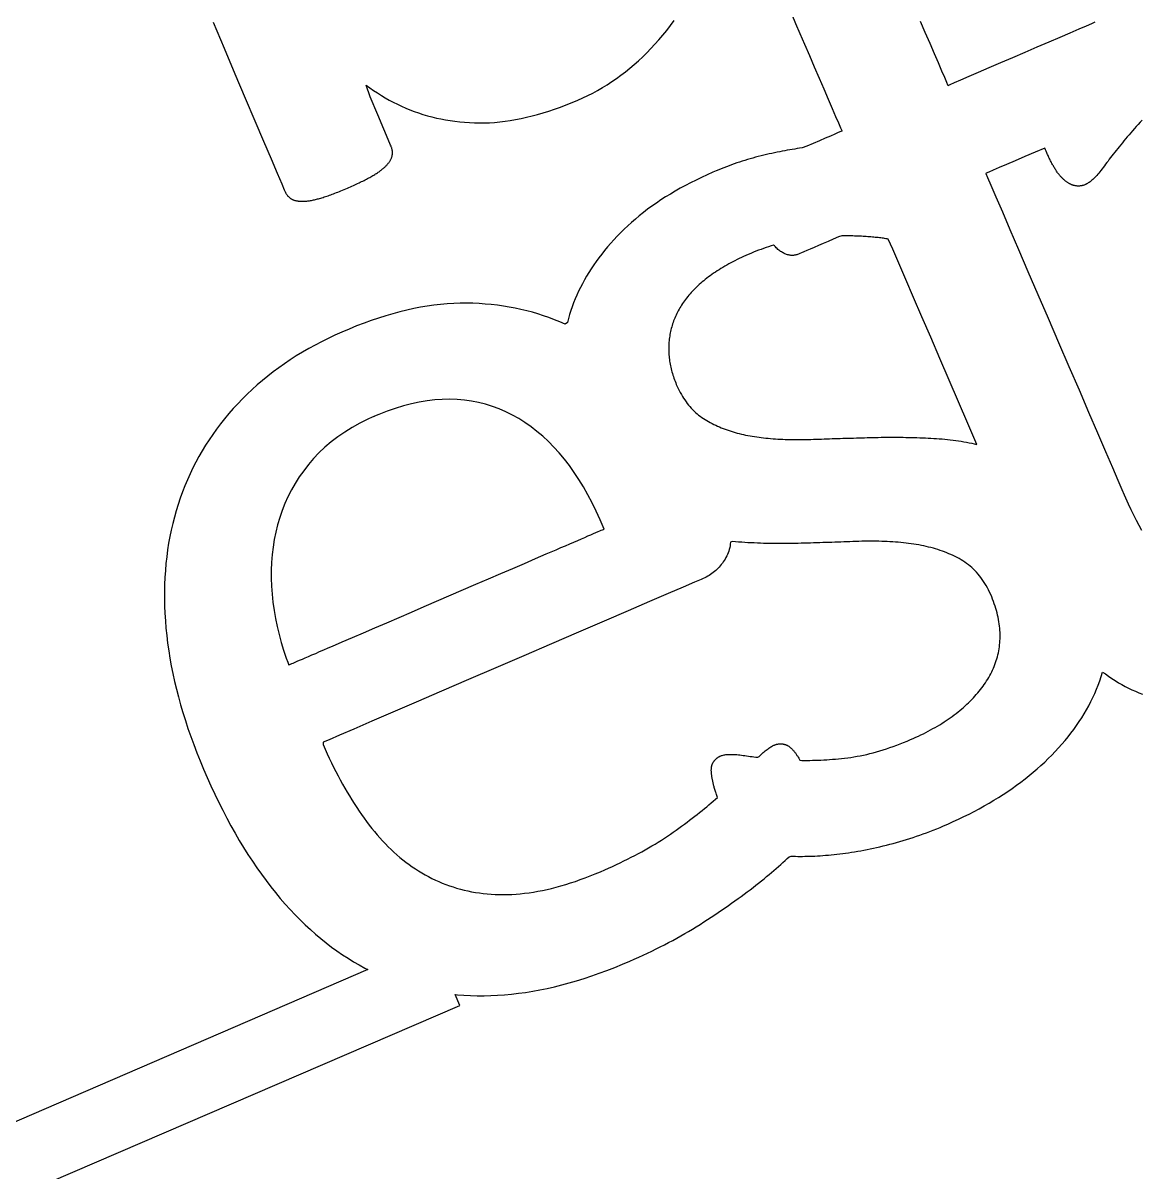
# Model space of a CAD drawing. Header units: millimetres. Extents: x 47 to 159, y 49 to 299.
# Drawn here: x 94.85 to 103.89, y 266.25 to 275.55 of the extents above; entities that cross this region are included whole.
import ezdxf

# ---------------------------------------------------------------- set-up
doc = ezdxf.new("R2010")
doc.units = ezdxf.units.MM

# ---------------------------------------------------------------- blocks, each defined once
blk = doc.blocks.new('angel 01')
blk.add_lwpolyline([(13.7473, 149.005, 0.318461), (7.1025, 157.6321, 0.033088), (4.7315, 158.0183, 0.059314), (5.669, 159.4488, 0.04376), (12.0885, 158.3954, 0.210922), (15.9501, 160.4026, 0.079784), (19.0481, 165.6029, 0.246642), (21.1813, 166.1835, 0.361521), (21.1527, 168.841, -0.135806), (23.249, 169.1582, 0.212319), (23.9904, 172.5506, 0.022534), (23.5462, 175.1802, -0.131755), (26.0246, 176.6459, 0.436709), (25.2835, 179.2048, -0.191149), (22.6575, 181.7064, -0.217566), (25.5174, 186.2385, 0.179965), (28.9277, 194.9702, -0.179604), (31.8789, 196.3348, 0.256284), (32.592, 213.1171, 0.279776), (-3.7924, 236.1417, 0.107865), (-0.2545, 243.2221, 0.285509), (-1.6205, 248.699, 0.169583), (-10.7908, 249.6092, 0.135734), (-52.0145, 225.2067, 0.13103)], format="xyb")
for points in [[(-26.276, 226.7546), (-26.1867, 226.5441), (-26.0993, 226.3382), (-26.0157, 226.1413), (-25.9379, 225.9579), (-25.8676, 225.7925), (-25.8069, 225.6495), (-25.7576, 225.5333), (-25.7216, 225.4485), (-25.7008, 225.3995), (-25.6958, 225.3876), (-25.6939, 225.3834), (-25.6919, 225.3793), (-25.6899, 225.3754), (-25.6877, 225.3715), (-25.6855, 225.3678), (-25.6833, 225.3642), (-25.6809, 225.3607), (-25.6784, 225.3573), (-25.6759, 225.354), (-25.6733, 225.3509), (-25.6706, 225.3478), (-25.6678, 225.3449), (-25.665, 225.3421), (-25.6621, 225.3394), (-25.659, 225.3368), (-25.656, 225.3343), (-25.6528, 225.332), (-25.6495, 225.3298), (-25.6462, 225.3277), (-25.6428, 225.3257), (-25.6392, 225.3238), (-25.6356, 225.322), (-25.6318, 225.3203), (-25.6279, 225.3187), (-25.6239, 225.3172), (-25.6197, 225.3158), (-25.6155, 225.3145), (-25.6111, 225.3133), (-25.6066, 225.3122), (-25.602, 225.3112), (-25.5972, 225.3103), (-25.5924, 225.3095), (-25.5874, 225.3088), (-25.5823, 225.3082), (-25.5771, 225.3077), (-25.5717, 225.3073), (-25.5663, 225.307), (-25.5607, 225.3068), (-25.555, 225.3067), (-25.5491, 225.3067), (-25.5431, 225.3069), (-25.5369, 225.3072), (-25.5305, 225.3076), (-25.524, 225.3082), (-25.5173, 225.3089), (-25.5104, 225.3097), (-25.5033, 225.3107), (-25.4961, 225.3118), (-25.4887, 225.313), (-25.4812, 225.3144), (-25.4735, 225.316), (-25.4656, 225.3176), (-25.4575, 225.3194), (-25.4493, 225.3213), (-25.4409, 225.3234), (-25.4323, 225.3256), (-25.4236, 225.328), (-25.4147, 225.3304), (-25.4056, 225.3331), (-25.3963, 225.3358), (-25.3867, 225.3388), (-25.377, 225.3419), (-25.367, 225.3452), (-25.3568, 225.3486), (-25.3463, 225.3522), (-25.3357, 225.3559), (-25.3248, 225.3598), (-25.3137, 225.3639), (-25.3023, 225.3681), (-25.2908, 225.3725), (-25.279, 225.377), (-25.267, 225.3817), (-25.2548, 225.3866), (-25.2423, 225.3916), (-25.2296, 225.3968), (-25.2167, 225.4021), (-25.2036, 225.4076), (-25.1905, 225.4132), (-25.1779, 225.4186), (-25.1656, 225.4239), (-25.1535, 225.4293), (-25.1416, 225.4346), (-25.1299, 225.4398), (-25.1186, 225.4451), (-25.1074, 225.4502), (-25.0965, 225.4554), (-25.0859, 225.4605), (-25.0754, 225.4655), (-25.0653, 225.4706), (-25.0553, 225.4756), (-25.0456, 225.4805), (-25.0362, 225.4854), (-25.027, 225.4903), (-25.018, 225.4951), (-25.0093, 225.4999), (-25.0008, 225.5047), (-24.9926, 225.5094), (-24.9846, 225.5141), (-24.9768, 225.5188), (-24.9693, 225.5234), (-24.9619, 225.528), (-24.9548, 225.5326), (-24.9478, 225.5371), (-24.9411, 225.5417), (-24.9347, 225.5462), (-24.9284, 225.5506), (-24.9223, 225.5551), (-24.9165, 225.5595), (-24.9108, 225.5639), (-24.9054, 225.5683), (-24.9002, 225.5726), (-24.8952, 225.5769), (-24.8905, 225.5812), (-24.8859, 225.5855), (-24.8816, 225.5897), (-24.8775, 225.5939), (-24.8736, 225.5981), (-24.8698, 225.6022), (-24.8662, 225.6064), (-24.8628, 225.6105), (-24.8595, 225.6146), (-24.8564, 225.6187), (-24.8534, 225.6228), (-24.8506, 225.6268), (-24.8479, 225.6309), (-24.8454, 225.6349), (-24.843, 225.6389), (-24.8408, 225.6429), (-24.8387, 225.6468), (-24.8369, 225.6508), (-24.8351, 225.6547), (-24.8335, 225.6586), (-24.8321, 225.6625), (-24.8308, 225.6664), (-24.8297, 225.6703), (-24.8287, 225.6741), (-24.8279, 225.678), (-24.8272, 225.6819), (-24.8267, 225.6858), (-24.8263, 225.6897), (-24.8261, 225.6937), (-24.8259, 225.6977), (-24.826, 225.7017), (-24.8261, 225.7057), (-24.8264, 225.7097), (-24.8269, 225.7138), (-24.8274, 225.7179), (-24.8281, 225.722), (-24.829, 225.7261), (-24.83, 225.7303), (-24.8311, 225.7344), (-24.8324, 225.7386), (-24.8338, 225.7429), (-24.8354, 225.7471), (-24.837, 225.7514), (-24.8408, 225.7602), (-24.86, 225.8054), (-24.8953, 225.8886), (-24.9447, 226.0051), (-25.0064, 226.1503), (-25.0394, 226.2459), (-25.0091, 226.2239), (-24.9784, 226.2026), (-24.9474, 226.1821), (-24.9159, 226.1622), (-24.8841, 226.1431), (-24.8518, 226.1247), (-24.8191, 226.1072), (-24.786, 226.0906), (-24.7526, 226.0748), (-24.7187, 226.06), (-24.6845, 226.0459), (-24.6499, 226.0328), (-24.6148, 226.0205), (-24.5794, 226.009), (-24.5436, 225.9985), (-24.5074, 225.9888), (-24.4708, 225.98), (-24.4338, 225.972), (-24.3965, 225.9649), (-24.3587, 225.9587), (-24.3205, 225.9533), (-24.282, 225.9488), (-24.2431, 225.9451), (-24.2037, 225.9423), (-24.1639, 225.9405), (-24.1237, 225.9398), (-24.0831, 225.9402), (-24.042, 225.9419), (-24.0005, 225.9446), (-23.9585, 225.9485), (-23.9161, 225.9536), (-23.8733, 225.9599), (-23.8301, 225.9672), (-23.7865, 225.9758), (-23.7424, 225.9855), (-23.6978, 225.9963), (-23.6529, 226.0084), (-23.6075, 226.0215), (-23.5617, 226.0358), (-23.5154, 226.0513), (-23.4687, 226.0679), (-23.4216, 226.0857), (-23.3741, 226.1047), (-23.3277, 226.1241), (-23.2869, 226.1423), (-23.2466, 226.1616), (-23.2068, 226.182), (-23.1675, 226.2033), (-23.1288, 226.2257), (-23.0905, 226.2492), (-23.0528, 226.2737), (-23.0156, 226.2993), (-22.9789, 226.3259), (-22.9427, 226.3536), (-22.907, 226.3823), (-22.8718, 226.412), (-22.8371, 226.4428), (-22.8029, 226.4747), (-22.7693, 226.5076), (-22.7361, 226.5415), (-22.7035, 226.5765), (-22.6714, 226.6126), (-22.6398, 226.6496), (-22.6086, 226.6879), (-22.578, 226.7273), (-22.5478, 226.7681)], [(-21.5982, 226.8166), (-21.5668, 226.7437), (-21.5319, 226.6628), (-21.4945, 226.576), (-21.4555, 226.4856), (-21.416, 226.3938), (-21.3768, 226.3029), (-21.339, 226.2151), (-21.3035, 226.1327), (-21.2712, 226.0578), (-21.2432, 225.9927), (-21.2204, 225.9397), (-21.2037, 225.9009), (-21.1941, 225.8787), (-21.1927, 225.8739), (-21.202, 225.8699), (-21.2213, 225.8616), (-21.2494, 225.8494), (-21.2851, 225.8341), (-21.3269, 225.8161), (-21.3736, 225.7959), (-21.424, 225.7742), (-21.4766, 225.7516), (-21.5148, 225.7377), (-21.5342, 225.7351), (-21.5537, 225.7324), (-21.5734, 225.7294), (-21.5933, 225.7263), (-21.6134, 225.723), (-21.6337, 225.7194), (-21.6541, 225.7157), (-21.6747, 225.7118), (-21.6955, 225.7078), (-21.7165, 225.7035), (-21.7377, 225.699), (-21.759, 225.6943), (-21.7805, 225.6895), (-21.8022, 225.6845), (-21.8241, 225.6792), (-21.8462, 225.6738), (-21.8682, 225.6682), (-21.8901, 225.6624), (-21.912, 225.6564), (-21.9337, 225.6503), (-21.9554, 225.6439), (-21.977, 225.6373), (-21.9986, 225.6306), (-22.02, 225.6237), (-22.0414, 225.6165), (-22.0627, 225.6092), (-22.0839, 225.6017), (-22.105, 225.594), (-22.126, 225.5862), (-22.147, 225.5781), (-22.1678, 225.5698), (-22.1886, 225.5614), (-22.2093, 225.5527), (-22.2359, 225.5414), (-22.2822, 225.5208), (-22.3275, 225.4999), (-22.3718, 225.4785), (-22.4152, 225.4568), (-22.4577, 225.4346), (-22.4992, 225.412), (-22.5398, 225.3889), (-22.5795, 225.3655), (-22.6181, 225.3417), (-22.6559, 225.3174), (-22.6927, 225.2927), (-22.7285, 225.2676), (-22.7634, 225.2421), (-22.7973, 225.2162), (-22.8303, 225.1899), (-22.8623, 225.1631), (-22.8934, 225.136), (-22.9236, 225.1084), (-22.9529, 225.0805), (-22.9813, 225.0524), (-23.009, 225.0242), (-23.0357, 224.9958), (-23.0616, 224.9672), (-23.0867, 224.9384), (-23.1109, 224.9095), (-23.1343, 224.8803), (-23.1568, 224.851), (-23.1785, 224.8215), (-23.1993, 224.7919), (-23.2193, 224.762), (-23.2385, 224.732), (-23.2568, 224.7018), (-23.2742, 224.6715), (-23.2908, 224.6409), (-23.3066, 224.6102), (-23.3215, 224.5793), (-23.3356, 224.5482), (-23.3489, 224.5171), (-23.3614, 224.4858), (-23.3731, 224.4545), (-23.3839, 224.423), (-23.394, 224.3915), (-23.4032, 224.3598), (-23.4117, 224.3281), (-23.4311, 224.3135), (-23.4738, 224.3323), (-23.517, 224.35), (-23.5607, 224.3666), (-23.605, 224.3821), (-23.6498, 224.3965), (-23.6951, 224.4098), (-23.7409, 224.422), (-23.7873, 224.4331), (-23.8341, 224.4431), (-23.8815, 224.452), (-23.9294, 224.4598), (-23.9778, 224.4665), (-24.0267, 224.4721), (-24.0762, 224.4766), (-24.1261, 224.48), (-24.1766, 224.4823), (-24.2276, 224.4834), (-24.2791, 224.4831), (-24.3311, 224.4814), (-24.3837, 224.4781), (-24.4368, 224.4733), (-24.4904, 224.467), (-24.5446, 224.4593), (-24.5993, 224.45), (-24.6545, 224.4392), (-24.7103, 224.4269), (-24.7666, 224.4131), (-24.8234, 224.3978), (-24.8808, 224.381), (-24.9387, 224.3628), (-24.9971, 224.343), (-25.056, 224.3217), (-25.1155, 224.2989), (-25.1755, 224.2746), (-25.2349, 224.2493), (-25.2908, 224.2242), (-25.3456, 224.1983), (-25.3993, 224.1716), (-25.4519, 224.1441), (-25.5035, 224.1157), (-25.554, 224.0865), (-25.6034, 224.0565), (-25.6518, 224.0256), (-25.6991, 223.9939), (-25.7453, 223.9613), (-25.7904, 223.928), (-25.8345, 223.8938), (-25.8775, 223.8587), (-25.9195, 223.8229), (-25.9603, 223.7862), (-26.0001, 223.7486), (-26.0389, 223.7102), (-26.0765, 223.671), (-26.1131, 223.6312), (-26.1485, 223.5907), (-26.1828, 223.5496), (-26.2159, 223.5079), (-26.2479, 223.4655), (-26.2787, 223.4225), (-26.3084, 223.3788), (-26.3369, 223.3346), (-26.3642, 223.2897), (-26.3905, 223.2441), (-26.4155, 223.198), (-26.4394, 223.1512), (-26.4622, 223.1038), (-26.4838, 223.0558), (-26.5043, 223.0071), (-26.5236, 222.9579), (-26.5418, 222.908), (-26.5588, 222.8575), (-26.5746, 222.8063), (-26.5892, 222.7546), (-26.6026, 222.7024), (-26.6147, 222.6497), (-26.6257, 222.5965), (-26.6354, 222.5428), (-26.6439, 222.4885), (-26.6512, 222.4337), (-26.6573, 222.3784), (-26.6621, 222.3226), (-26.6658, 222.2662), (-26.6682, 222.2093), (-26.6694, 222.1519), (-26.6694, 222.094), (-26.6682, 222.0356), (-26.6658, 221.9766), (-26.6621, 221.9171), (-26.6572, 221.8571), (-26.6511, 221.7966), (-26.6438, 221.7358), (-26.6351, 221.6747), (-26.6252, 221.6132), (-26.6141, 221.5514), (-26.6017, 221.4893), (-26.588, 221.4268), (-26.573, 221.364), (-26.5568, 221.3009), (-26.5393, 221.2375), (-26.5205, 221.1737), (-26.5005, 221.1095), (-26.4792, 221.0451), (-26.4566, 220.9803), (-26.4328, 220.9151), (-26.4077, 220.8497), (-26.3814, 220.7839), (-26.3537, 220.7177), (-26.324, 220.6492), (-26.2932, 220.581), (-26.262, 220.5141), (-26.2303, 220.4486), (-26.1981, 220.3845), (-26.1653, 220.3216), (-26.1321, 220.2602), (-26.0983, 220.2), (-26.0641, 220.1412), (-26.0293, 220.0838), (-25.994, 220.0276), (-25.9582, 219.9729), (-25.922, 219.9194), (-25.8852, 219.8673), (-25.8479, 219.8166), (-25.81, 219.7672), (-25.7717, 219.7191), (-25.7329, 219.6724), (-25.6936, 219.627), (-25.6538, 219.583), (-25.6135, 219.5403), (-25.5728, 219.499), (-25.5316, 219.459), (-25.49, 219.4204), (-25.4479, 219.3832), (-25.4053, 219.3473), (-25.3623, 219.3128), (-25.3188, 219.2797), (-25.2748, 219.2479), (-25.2304, 219.2174), (-25.1855, 219.1883), (-25.1402, 219.1606), (-25.0944, 219.1343), (-25.0481, 219.1093), (-25.0243, 219.0972), (-28.5028, 217.5985)], [(-28.5193, 216.9817), (-24.2807, 218.8078), (-24.3182, 218.895), (-24.3013, 218.8933), (-24.2481, 218.8894), (-24.1944, 218.8868), (-24.1403, 218.8855), (-24.0858, 218.8855), (-24.0308, 218.8868), (-23.9755, 218.8894), (-23.9197, 218.8934), (-23.8635, 218.8987), (-23.8068, 218.9053), (-23.7497, 218.9133), (-23.6921, 218.9227), (-23.6341, 218.9334), (-23.5756, 218.9454), (-23.5166, 218.9589), (-23.4573, 218.9736), (-23.3974, 218.9898), (-23.3372, 219.0072), (-23.2764, 219.0261), (-23.2153, 219.0463), (-23.1537, 219.0678), (-23.0916, 219.0907), (-23.0291, 219.1149), (-22.9661, 219.1405), (-22.9076, 219.1653), (-22.8713, 219.1813), (-22.8352, 219.1974), (-22.7996, 219.2137), (-22.7643, 219.2302), (-22.7294, 219.2469), (-22.6949, 219.2638), (-22.6607, 219.2809), (-22.6269, 219.2982), (-22.5934, 219.3158), (-22.5603, 219.3335), (-22.5276, 219.3514), (-22.4953, 219.3695), (-22.4633, 219.3878), (-22.4317, 219.4063), (-22.4004, 219.4249), (-22.3695, 219.4438), (-22.339, 219.4629), (-22.3089, 219.4822), (-22.2791, 219.5015), (-22.2498, 219.5207), (-22.221, 219.5398), (-22.1926, 219.5588), (-22.1647, 219.5777), (-22.1372, 219.5965), (-22.1102, 219.6152), (-22.0837, 219.6338), (-22.0576, 219.6522), (-22.032, 219.6706), (-22.0068, 219.6889), (-21.9821, 219.707), (-21.9579, 219.7251), (-21.9341, 219.743), (-21.9108, 219.7609), (-21.8879, 219.7786), (-21.8655, 219.7962), (-21.8436, 219.8138), (-21.8222, 219.8312), (-21.8012, 219.8484), (-21.7808, 219.8653), (-21.7609, 219.8821), (-21.7415, 219.8987), (-21.7226, 219.9151), (-21.7042, 219.9313), (-21.6863, 219.9472), (-21.669, 219.963), (-21.6522, 219.9786), (-21.6358, 219.994), (-21.62, 220.0091), (-21.6031, 220.0139), (-21.5853, 220.0132), (-21.5671, 220.0127), (-21.5485, 220.0124), (-21.5297, 220.0123), (-21.5105, 220.0123), (-21.4911, 220.0126), (-21.4713, 220.013), (-21.4512, 220.0135), (-21.4307, 220.0143), (-21.41, 220.0152), (-21.3889, 220.0163), (-21.3675, 220.0176), (-21.3457, 220.019), (-21.3237, 220.0207), (-21.3013, 220.0225), (-21.2787, 220.0245), (-21.2559, 220.0267), (-21.2328, 220.0292), (-21.2096, 220.0319), (-21.186, 220.0349), (-21.1623, 220.0381), (-21.1383, 220.0416), (-21.114, 220.0453), (-21.0896, 220.0493), (-21.0649, 220.0535), (-21.0399, 220.058), (-21.0147, 220.0627), (-20.9893, 220.0677), (-20.9637, 220.0729), (-20.9378, 220.0784), (-20.9117, 220.0841), (-20.8854, 220.0901), (-20.8588, 220.0964), (-20.8321, 220.1028), (-20.8053, 220.1096), (-20.7785, 220.1166), (-20.7517, 220.1239), (-20.7248, 220.1315), (-20.6978, 220.1395), (-20.6708, 220.1477), (-20.6438, 220.1562), (-20.6167, 220.1651), (-20.5896, 220.1742), (-20.5624, 220.1837), (-20.5353, 220.1934), (-20.508, 220.2034), (-20.4807, 220.2138), (-20.4534, 220.2244), (-20.4261, 220.2354), (-20.3987, 220.2466), (-20.3712, 220.2581), (-20.3361, 220.2733), (-20.2921, 220.2929), (-20.2487, 220.313), (-20.206, 220.3335), (-20.164, 220.3544), (-20.1227, 220.3757), (-20.082, 220.3975), (-20.042, 220.4196), (-20.0027, 220.4422), (-19.964, 220.4653), (-19.926, 220.4887), (-19.8887, 220.5126), (-19.8521, 220.5369), (-19.8161, 220.5616), (-19.7807, 220.5867), (-19.7461, 220.6123), (-19.7121, 220.6383), (-19.6788, 220.6647), (-19.6462, 220.6915), (-19.6143, 220.7186), (-19.5833, 220.7461), (-19.553, 220.774), (-19.5236, 220.8021), (-19.495, 220.8306), (-19.4672, 220.8593), (-19.4402, 220.8885), (-19.414, 220.9179), (-19.3887, 220.9476), (-19.3641, 220.9777), (-19.3404, 221.0081), (-19.3175, 221.0389), (-19.2954, 221.0699), (-19.2741, 221.1013), (-19.2536, 221.133), (-19.234, 221.165), (-19.2151, 221.1973), (-19.1971, 221.23), (-19.1799, 221.2629), (-19.1636, 221.2961), (-19.1483, 221.3295), (-19.1339, 221.3632), (-19.1203, 221.3971), (-19.1077, 221.4313), (-19.096, 221.4657), (-19.0852, 221.5003), (-19.0617, 221.4875), (-19.0359, 221.4683), (-19.0099, 221.45), (-18.9835, 221.4326), (-18.9569, 221.416), (-18.93, 221.4003), (-18.9029, 221.3855), (-18.8754, 221.3715), (-18.8477, 221.3584), (-18.8196, 221.3462), (-18.7913, 221.3348), (-18.7626, 221.3243)], [(-20.5598, 226.7635), (-20.5207, 226.6726), (-20.4828, 226.5848), (-20.4473, 226.5023), (-20.415, 226.4273), (-20.3869, 226.3622), (-20.364, 226.309), (-20.3473, 226.2702), (-20.3376, 226.2478), (-20.3346, 226.2436), (-20.3177, 226.2509), (-20.2821, 226.2662), (-20.2302, 226.2886), (-20.1644, 226.3169), (-20.0872, 226.3502), (-20.0009, 226.3873), (-19.9079, 226.4274), (-19.8108, 226.4693), (-19.7118, 226.5119), (-19.6134, 226.5543), (-19.518, 226.5954), (-19.428, 226.6342), (-19.3458, 226.6696), (-19.2739, 226.7005), (-19.2147, 226.7261), (-19.1705, 226.7451), (-19.1437, 226.7566)], [(-18.765, 225.9634), (-18.7811, 225.9459), (-18.7969, 225.9285), (-18.8123, 225.9112), (-18.8274, 225.8939), (-18.8422, 225.8768), (-18.8568, 225.8599), (-18.871, 225.8433), (-18.885, 225.8268), (-18.8987, 225.8106), (-18.9121, 225.7946), (-18.9252, 225.7787), (-18.938, 225.7631), (-18.9506, 225.7478), (-18.9629, 225.7326), (-18.9749, 225.7176), (-18.9866, 225.7029), (-18.998, 225.6884), (-19.0092, 225.6741), (-19.0201, 225.66), (-19.0307, 225.6461), (-19.041, 225.6324), (-19.051, 225.619), (-19.0607, 225.6057), (-19.0702, 225.5927), (-19.0796, 225.5802), (-19.0888, 225.5682), (-19.0978, 225.5567), (-19.1067, 225.5458), (-19.1154, 225.5353), (-19.1239, 225.5254), (-19.1323, 225.516), (-19.1405, 225.5071), (-19.1486, 225.4988), (-19.1564, 225.491), (-19.1641, 225.4836), (-19.1717, 225.4768), (-19.179, 225.4706), (-19.1863, 225.4648), (-19.1933, 225.4596), (-19.2002, 225.4548), (-19.2069, 225.4506), (-19.2135, 225.4469), (-19.2199, 225.4438), (-19.225, 225.4416), (-19.2291, 225.4399), (-19.2333, 225.4384), (-19.2374, 225.437), (-19.2415, 225.4357), (-19.2457, 225.4345), (-19.2498, 225.4335), (-19.2539, 225.4326), (-19.258, 225.4318), (-19.2621, 225.4312), (-19.2662, 225.4307), (-19.2703, 225.4303), (-19.2744, 225.43), (-19.2784, 225.4299), (-19.2825, 225.4299), (-19.2865, 225.43), (-19.2906, 225.4302), (-19.2946, 225.4306), (-19.2987, 225.4311), (-19.3027, 225.4317), (-19.3067, 225.4325), (-19.3107, 225.4334), (-19.3148, 225.4344), (-19.3188, 225.4355), (-19.3228, 225.4367), (-19.3269, 225.4381), (-19.3309, 225.4395), (-19.335, 225.4411), (-19.3391, 225.4429), (-19.3431, 225.4447), (-19.3472, 225.4467), (-19.3513, 225.4488), (-19.3554, 225.451), (-19.3595, 225.4533), (-19.3636, 225.4557), (-19.3677, 225.4583), (-19.3719, 225.461), (-19.376, 225.4638), (-19.3802, 225.4667), (-19.3843, 225.4697), (-19.3884, 225.4729), (-19.3925, 225.4763), (-19.3966, 225.4797), (-19.4007, 225.4834), (-19.4047, 225.4871), (-19.4088, 225.491), (-19.4128, 225.4951), (-19.4168, 225.4993), (-19.4208, 225.5036), (-19.4248, 225.5081), (-19.4288, 225.5127), (-19.4328, 225.5175), (-19.4367, 225.5224), (-19.4407, 225.5275), (-19.4446, 225.5327), (-19.4485, 225.538), (-19.4524, 225.5435), (-19.4563, 225.5492), (-19.4602, 225.555), (-19.464, 225.5609), (-19.4679, 225.567), (-19.4717, 225.5732), (-19.4755, 225.5794), (-19.4793, 225.5858), (-19.483, 225.5922), (-19.4867, 225.5987), (-19.4904, 225.6053), (-19.4941, 225.612), (-19.4977, 225.6188), (-19.5014, 225.6257), (-19.505, 225.6327), (-19.5086, 225.6397), (-19.5121, 225.6469), (-19.5156, 225.6541), (-19.5191, 225.6614), (-19.5226, 225.6688), (-19.5261, 225.6763), (-19.5295, 225.6839), (-19.5329, 225.6915), (-19.5363, 225.6993), (-19.5413, 225.7111), (-19.5467, 225.7238), (-19.5518, 225.7363), (-19.6309, 225.7036), (-19.7141, 225.6678), (-19.7913, 225.6345), (-19.8608, 225.6046), (-19.9207, 225.5788), (-19.9692, 225.5579), (-20.0045, 225.5426), (-20.0249, 225.5339), (-20.0285, 225.5303), (-20.0156, 225.5003), (-19.988, 225.4362), (-19.9473, 225.3418), (-19.8953, 225.2211), (-19.8337, 225.0781), (-19.7641, 224.9166), (-19.6883, 224.7407), (-19.608, 224.5542), (-19.5248, 224.3611), (-19.4405, 224.1654), (-19.3567, 223.9709), (-19.2752, 223.7817), (-19.1976, 223.6016), (-19.1257, 223.4347), (-19.0611, 223.2847), (-19.0055, 223.1558), (-18.9607, 223.0517), (-18.9283, 222.9766), (-18.9101, 222.9342), (-18.8992, 222.9092), (-18.8782, 222.8621), (-18.857, 222.8164), (-18.8355, 222.7723), (-18.8139, 222.7297), (-18.792, 222.6885), (-18.77, 222.6488)]]:
    blk.add_lwpolyline(points)
for points in [[(-20.101, 223.3414), (-20.1742, 223.5114), (-20.2493, 223.6856), (-20.325, 223.8615), (-20.4004, 224.0365), (-20.4742, 224.2079), (-20.5454, 224.3731), (-20.6129, 224.5296), (-20.6754, 224.6748), (-20.7319, 224.806), (-20.7814, 224.9207), (-20.8176, 225.0014), (-20.8272, 225.0029), (-20.837, 225.0045), (-20.8469, 225.0061), (-20.8571, 225.0076), (-20.8675, 225.0091), (-20.8781, 225.0105), (-20.8889, 225.0118), (-20.8999, 225.0131), (-20.9111, 225.0143), (-20.9225, 225.0155), (-20.9341, 225.0166), (-20.946, 225.0177), (-20.958, 225.0187), (-20.9702, 225.0197), (-20.9826, 225.0206), (-20.9953, 225.0215), (-21.0081, 225.0223), (-21.0211, 225.023), (-21.0344, 225.0237), (-21.0478, 225.0244), (-21.0615, 225.025), (-21.0754, 225.0255), (-21.0894, 225.026), (-21.1037, 225.0264), (-21.1182, 225.0268), (-21.1328, 225.0271), (-21.1476, 225.0272), (-21.1626, 225.0273), (-21.1777, 225.0272), (-21.1931, 225.0271), (-21.2206, 225.0187), (-21.2626, 225.0006), (-21.3038, 224.9829), (-21.3437, 224.9657), (-21.3816, 224.9493), (-21.4169, 224.9341), (-21.449, 224.9203), (-21.4772, 224.9082), (-21.501, 224.8979), (-21.5196, 224.8899), (-21.5325, 224.8843), (-21.5391, 224.8815), (-21.5435, 224.8797), (-21.5502, 224.8772), (-21.5569, 224.875), (-21.5637, 224.8732), (-21.5704, 224.8718), (-21.5772, 224.8707), (-21.584, 224.87), (-21.5908, 224.8696), (-21.5977, 224.8696), (-21.6045, 224.8699), (-21.6114, 224.8706), (-21.6182, 224.8717), (-21.6251, 224.8731), (-21.6321, 224.8748), (-21.639, 224.877), (-21.6459, 224.8795), (-21.6529, 224.8823), (-21.6599, 224.8855), (-21.6669, 224.889), (-21.6739, 224.8929), (-21.681, 224.8972), (-21.688, 224.9018), (-21.6951, 224.9068), (-21.7022, 224.9121), (-21.7093, 224.9179), (-21.7163, 224.9241), (-21.7234, 224.9308), (-21.7305, 224.938), (-21.7375, 224.9456), (-21.7457, 224.9524), (-21.7656, 224.9461), (-21.7856, 224.9396), (-21.8058, 224.9328), (-21.826, 224.9257), (-21.8464, 224.9183), (-21.8668, 224.9106), (-21.8874, 224.9026), (-21.9081, 224.8943), (-21.9289, 224.8858), (-21.9498, 224.8769), (-21.9684, 224.8688), (-21.9867, 224.8605), (-22.0048, 224.8522), (-22.0226, 224.8438), (-22.0401, 224.8352), (-22.0573, 224.8266), (-22.0743, 224.8179), (-22.091, 224.8091), (-22.1075, 224.8001), (-22.1236, 224.7911), (-22.1395, 224.782), (-22.1551, 224.7728), (-22.1705, 224.7635), (-22.1856, 224.754), (-22.2004, 224.7445), (-22.215, 224.7349), (-22.2292, 224.7252), (-22.2433, 224.7154), (-22.257, 224.7055), (-22.2705, 224.6955), (-22.2837, 224.6854), (-22.2966, 224.6752), (-22.3093, 224.6649), (-22.3216, 224.6545), (-22.3337, 224.644), (-22.3455, 224.6335), (-22.357, 224.6229), (-22.3683, 224.6122), (-22.3792, 224.6015), (-22.3899, 224.5907), (-22.4002, 224.5799), (-22.4103, 224.569), (-22.4201, 224.558), (-22.4297, 224.547), (-22.4389, 224.536), (-22.4478, 224.5249), (-22.4565, 224.5137), (-22.4649, 224.5025), (-22.4729, 224.4912), (-22.4807, 224.4798), (-22.4883, 224.4684), (-22.4955, 224.457), (-22.5024, 224.4455), (-22.5091, 224.4339), (-22.5154, 224.4222), (-22.5215, 224.4106), (-22.5273, 224.3988), (-22.5328, 224.387), (-22.5381, 224.3752), (-22.5432, 224.3633), (-22.548, 224.3514), (-22.5526, 224.3395), (-22.5569, 224.3275), (-22.5609, 224.3154), (-22.5648, 224.3034), (-22.5683, 224.2912), (-22.5717, 224.2791), (-22.5748, 224.2669), (-22.5776, 224.2546), (-22.5802, 224.2424), (-22.5825, 224.23), (-22.5846, 224.2177), (-22.5865, 224.2053), (-22.5881, 224.1928), (-22.5894, 224.1803), (-22.5905, 224.1678), (-22.5914, 224.1552), (-22.592, 224.1426), (-22.5923, 224.1299), (-22.5925, 224.1172), (-22.5924, 224.1045), (-22.5921, 224.0918), (-22.5916, 224.0791), (-22.5908, 224.0664), (-22.5898, 224.0537), (-22.5885, 224.041), (-22.587, 224.0283), (-22.5853, 224.0157), (-22.5833, 224.0031), (-22.5811, 223.9904), (-22.5787, 223.9778), (-22.576, 223.9652), (-22.5731, 223.9526), (-22.5699, 223.94), (-22.5666, 223.9274), (-22.5629, 223.9149), (-22.5591, 223.9023), (-22.555, 223.8898), (-22.5507, 223.8772), (-22.5461, 223.8647), (-22.5414, 223.8522), (-22.5363, 223.8397), (-22.5311, 223.8272), (-22.5236, 223.8102), (-22.5157, 223.7934), (-22.5075, 223.777), (-22.499, 223.761), (-22.4903, 223.7454), (-22.4812, 223.7302), (-22.4719, 223.7154), (-22.4624, 223.701), (-22.4525, 223.687), (-22.4423, 223.6734), (-22.4319, 223.6603), (-22.4212, 223.6475), (-22.4102, 223.6351), (-22.399, 223.6232), (-22.3874, 223.6116), (-22.3756, 223.6005), (-22.3635, 223.5898), (-22.3511, 223.5794), (-22.3385, 223.5695), (-22.3255, 223.56), (-22.3123, 223.5509), (-22.2988, 223.5422), (-22.285, 223.5339), (-22.271, 223.526), (-22.2567, 223.5182), (-22.2423, 223.5107), (-22.2277, 223.5034), (-22.213, 223.4964), (-22.198, 223.4895), (-22.1829, 223.4829), (-22.1676, 223.4765), (-22.1522, 223.4704), (-22.1365, 223.4645), (-22.1207, 223.4588), (-22.1047, 223.4533), (-22.0886, 223.448), (-22.0722, 223.443), (-22.0557, 223.4382), (-22.039, 223.4336), (-22.0221, 223.4293), (-22.0051, 223.4251), (-21.9879, 223.4212), (-21.9705, 223.4175), (-21.9529, 223.4141), (-21.9352, 223.4108), (-21.9172, 223.4078), (-21.8991, 223.405), (-21.8809, 223.4024), (-21.8625, 223.3999), (-21.844, 223.3976), (-21.8253, 223.3954), (-21.8065, 223.3934), (-21.7875, 223.3915), (-21.7684, 223.3897), (-21.7492, 223.3882), (-21.7298, 223.3867), (-21.7103, 223.3855), (-21.6907, 223.3843), (-21.6709, 223.3834), (-21.651, 223.3826), (-21.6309, 223.3819), (-21.6107, 223.3814), (-21.5904, 223.381), (-21.5699, 223.3808), (-21.5493, 223.3807), (-21.5285, 223.3808), (-21.5076, 223.381), (-21.4866, 223.3814), (-21.4654, 223.3819), (-21.4441, 223.3826), (-21.4227, 223.3834), (-21.4013, 223.3841), (-21.3798, 223.3848), (-21.3583, 223.3855), (-21.3368, 223.3863), (-21.3152, 223.387), (-21.2936, 223.3877), (-21.2719, 223.3883), (-21.2502, 223.389), (-21.2285, 223.3897), (-21.2068, 223.3904), (-21.185, 223.391), (-21.1631, 223.3917), (-21.1412, 223.3923), (-21.1193, 223.393), (-21.0974, 223.3936), (-21.0754, 223.3943), (-21.0533, 223.3949), (-21.0313, 223.3955), (-21.0091, 223.3961), (-20.987, 223.3967), (-20.9648, 223.3973), (-20.9426, 223.3979), (-20.9203, 223.3985), (-20.8981, 223.3989), (-20.8759, 223.3993), (-20.8536, 223.3996), (-20.8314, 223.3998), (-20.8091, 223.3999), (-20.7868, 223.4), (-20.7644, 223.3999), (-20.7421, 223.3998), (-20.7198, 223.3996), (-20.6974, 223.3993), (-20.675, 223.3989), (-20.6526, 223.3984), (-20.6302, 223.3979), (-20.6077, 223.3972), (-20.5853, 223.3965), (-20.5628, 223.3957), (-20.5403, 223.3948), (-20.5178, 223.3939), (-20.4953, 223.3928), (-20.4728, 223.3917), (-20.4502, 223.3905), (-20.4276, 223.3892), (-20.4051, 223.3877), (-20.3827, 223.386), (-20.3604, 223.3841), (-20.3382, 223.3819), (-20.3161, 223.3795), (-20.2941, 223.3768), (-20.2722, 223.3739), (-20.2505, 223.3707), (-20.2288, 223.3673), (-20.2072, 223.3636), (-20.1858, 223.3597), (-20.1644, 223.3555), (-20.1431, 223.351), (-20.122, 223.3464)], [(-23.1154, 222.6577), (-23.1461, 222.7309), (-23.178, 222.8016), (-23.2112, 222.8696), (-23.2456, 222.9351), (-23.2813, 222.998), (-23.3181, 223.0582), (-23.3563, 223.1159), (-23.3956, 223.171), (-23.4362, 223.2235), (-23.478, 223.2734), (-23.521, 223.3207), (-23.5653, 223.3655), (-23.6108, 223.4076), (-23.6576, 223.4471), (-23.7056, 223.4841), (-23.7548, 223.5184), (-23.8052, 223.5502), (-23.8569, 223.5793), (-23.9097, 223.6058), (-23.9634, 223.6292), (-24.0179, 223.6495), (-24.0733, 223.6667), (-24.1294, 223.6808), (-24.1865, 223.6919), (-24.2443, 223.6998), (-24.303, 223.7047), (-24.3626, 223.7065), (-24.423, 223.7052), (-24.4842, 223.7008), (-24.5462, 223.6933), (-24.6091, 223.6827), (-24.6729, 223.6691), (-24.7375, 223.6524), (-24.8029, 223.6325), (-24.8691, 223.6096), (-24.9363, 223.5836), (-24.9701, 223.5695), (-24.9744, 223.5677), (-24.9768, 223.5666), (-24.9812, 223.5647), (-24.9898, 223.5609), (-25.024, 223.5454), (-25.0899, 223.5129), (-25.1527, 223.4784), (-25.2124, 223.4418), (-25.269, 223.4031), (-25.3225, 223.3624), (-25.3728, 223.3197), (-25.4201, 223.2749), (-25.4642, 223.228), (-25.5053, 223.1793), (-25.5438, 223.1294), (-25.5796, 223.0785), (-25.6127, 223.0264), (-25.6431, 222.9734), (-25.6708, 222.9193), (-25.6959, 222.8641), (-25.7182, 222.8079), (-25.7379, 222.7506), (-25.7549, 222.6923), (-25.7695, 222.6332), (-25.7817, 222.5732), (-25.7915, 222.5124), (-25.7988, 222.4509), (-25.8037, 222.3885), (-25.8062, 222.3254), (-25.8064, 222.2615), (-25.8041, 222.1968), (-25.7993, 222.1313), (-25.7923, 222.0657), (-25.7832, 222.0004), (-25.772, 221.9354), (-25.7587, 221.8706), (-25.7433, 221.8061), (-25.7258, 221.7418), (-25.7062, 221.6778), (-25.6844, 221.6141), (-25.6727, 221.5823), (-25.6667, 221.5664), (-25.6652, 221.5624), (-25.6644, 221.5605), (-25.6641, 221.5596), (-25.6622, 221.5604), (-25.6577, 221.5624), (-25.6504, 221.5655), (-25.6405, 221.5698), (-25.6281, 221.5751), (-25.6132, 221.5815), (-25.5959, 221.589), (-25.5764, 221.5974), (-25.5546, 221.6068), (-25.5306, 221.6171), (-25.5047, 221.6283), (-25.4767, 221.6403), (-25.4468, 221.6532), (-25.4151, 221.6669), (-25.3816, 221.6813), (-25.3464, 221.6965), (-25.3097, 221.7123), (-25.2317, 221.7459), (-25.1483, 221.7818), (-25.0601, 221.8198), (-24.9676, 221.8597), (-24.8716, 221.901), (-24.7727, 221.9437), (-24.6714, 221.9873), (-24.5684, 222.0317), (-24.152, 222.211), (-24.0499, 222.255), (-23.9499, 222.2981), (-23.8526, 222.3401), (-23.7585, 222.3806), (-23.6684, 222.4194), (-23.5828, 222.4563), (-23.5025, 222.4909), (-23.4644, 222.5073), (-23.4279, 222.523), (-23.393, 222.5381), (-23.3598, 222.5524), (-23.3283, 222.5659), (-23.2987, 222.5787), (-23.271, 222.5906), (-23.2453, 222.6017), (-23.2216, 222.6119), (-23.2002, 222.6211), (-23.1809, 222.6294), (-23.164, 222.6367), (-23.1495, 222.643), (-23.1374, 222.6482), (-23.1279, 222.6523), (-23.121, 222.6552), (-23.1168, 222.657), (-23.1154, 222.6577)], [(-22.1982, 220.4886), (-22.2013, 220.497), (-22.2043, 220.5054), (-22.2071, 220.5136), (-22.2099, 220.5217), (-22.2125, 220.5296), (-22.215, 220.5374), (-22.2175, 220.5451), (-22.2198, 220.5527), (-22.2219, 220.5601), (-22.224, 220.5675), (-22.226, 220.5746), (-22.2278, 220.5817), (-22.2296, 220.5886), (-22.2312, 220.5955), (-22.2328, 220.6022), (-22.2344, 220.6088), (-22.2358, 220.6153), (-22.2372, 220.6216), (-22.2384, 220.6279), (-22.2397, 220.6341), (-22.2408, 220.6401), (-22.2418, 220.646), (-22.2428, 220.6518), (-22.2437, 220.6575), (-22.2445, 220.6631), (-22.2453, 220.6685), (-22.2459, 220.6739), (-22.2465, 220.6791), (-22.247, 220.6842), (-22.2474, 220.6893), (-22.2478, 220.6941), (-22.248, 220.6989), (-22.2482, 220.7036), (-22.2483, 220.7082), (-22.2482, 220.7127), (-22.248, 220.7171), (-22.2478, 220.7215), (-22.2474, 220.7257), (-22.2469, 220.7299), (-22.2463, 220.7339), (-22.2456, 220.7379), (-22.2448, 220.7418), (-22.2438, 220.7456), (-22.2428, 220.7494), (-22.2417, 220.753), (-22.2404, 220.7566), (-22.239, 220.76), (-22.2375, 220.7634), (-22.2359, 220.7668), (-22.2342, 220.77), (-22.2324, 220.7731), (-22.2305, 220.7762), (-22.2284, 220.7792), (-22.2263, 220.7821), (-22.2241, 220.7849), (-22.2219, 220.7877), (-22.2195, 220.7904), (-22.2171, 220.793), (-22.2146, 220.7956), (-22.2121, 220.7981), (-22.2094, 220.8005), (-22.2067, 220.8028), (-22.2039, 220.8051), (-22.201, 220.8073), (-22.1981, 220.8095), (-22.1951, 220.8115), (-22.192, 220.8135), (-22.1888, 220.8154), (-22.1856, 220.8173), (-22.1823, 220.8191), (-22.1789, 220.8208), (-22.1754, 220.8224), (-22.1715, 220.8241), (-22.1656, 220.8264), (-22.1593, 220.8284), (-22.1527, 220.8302), (-22.1456, 220.8318), (-22.1381, 220.8332), (-22.1302, 220.8343), (-22.1219, 220.8352), (-22.1132, 220.8359), (-22.104, 220.8364), (-22.0945, 220.8366), (-22.0846, 220.8367), (-22.0742, 220.8364), (-22.0635, 220.836), (-22.0523, 220.8354), (-22.0407, 220.8345), (-22.0287, 220.8334), (-22.0163, 220.832), (-22.0035, 220.8305), (-21.9903, 220.8287), (-21.9766, 220.8267), (-21.9627, 220.8246), (-21.9485, 220.8225), (-21.934, 220.8204), (-21.9192, 220.8185), (-21.9042, 220.8165), (-21.8889, 220.8146), (-21.8733, 220.8127), (-21.8626, 220.819), (-21.8537, 220.8276), (-21.845, 220.8359), (-21.8365, 220.8437), (-21.8282, 220.8511), (-21.8201, 220.8582), (-21.8121, 220.8649), (-21.8043, 220.8712), (-21.7967, 220.8771), (-21.7893, 220.8827), (-21.782, 220.8878), (-21.7749, 220.8926), (-21.768, 220.897), (-21.7613, 220.901), (-21.7547, 220.9046), (-21.7483, 220.9078), (-21.7421, 220.9107), (-21.7385, 220.9122), (-21.7349, 220.9136), (-21.7313, 220.9148), (-21.7277, 220.916), (-21.7241, 220.9171), (-21.7205, 220.9181), (-21.717, 220.9189), (-21.7134, 220.9197), (-21.7098, 220.9203), (-21.7062, 220.9209), (-21.7027, 220.9213), (-21.6991, 220.9217), (-21.6955, 220.9219), (-21.6919, 220.922), (-21.6884, 220.9221), (-21.6848, 220.922), (-21.6812, 220.9218), (-21.6776, 220.9216), (-21.674, 220.9212), (-21.6704, 220.9207), (-21.6668, 220.9202), (-21.6633, 220.9195), (-21.6598, 220.9187), (-21.6563, 220.9177), (-21.6528, 220.9167), (-21.6494, 220.9156), (-21.646, 220.9143), (-21.6426, 220.9129), (-21.6392, 220.9114), (-21.6359, 220.9099), (-21.6325, 220.9081), (-21.6292, 220.9063), (-21.626, 220.9044), (-21.6227, 220.9023), (-21.6195, 220.9002), (-21.6163, 220.8979), (-21.6131, 220.8955), (-21.61, 220.893), (-21.6069, 220.8903), (-21.6038, 220.8876), (-21.6007, 220.8847), (-21.5976, 220.8817), (-21.5945, 220.8786), (-21.5914, 220.8752), (-21.5883, 220.8718), (-21.5851, 220.8682), (-21.5819, 220.8644), (-21.5787, 220.8605), (-21.5755, 220.8564), (-21.5722, 220.8521), (-21.5689, 220.8478), (-21.5656, 220.8432), (-21.5623, 220.8385), (-21.5589, 220.8337), (-21.5556, 220.8287), (-21.5522, 220.8235), (-21.5488, 220.8182), (-21.5454, 220.8128), (-21.5419, 220.8072), (-21.5384, 220.8014), (-21.535, 220.7955), (-21.5314, 220.7894), (-21.5152, 220.7876), (-21.494, 220.7875), (-21.4726, 220.7877), (-21.4509, 220.788), (-21.4289, 220.7885), (-21.4067, 220.7891), (-21.3843, 220.79), (-21.3616, 220.791), (-21.3386, 220.7923), (-21.3154, 220.7937), (-21.2919, 220.7953), (-21.2682, 220.7971), (-21.2442, 220.7991), (-21.2199, 220.8013), (-21.1954, 220.8037), (-21.1706, 220.8062), (-21.1456, 220.8092), (-21.1204, 220.8126), (-21.0951, 220.8165), (-21.0696, 220.8209), (-21.0439, 220.8258), (-21.018, 220.8311), (-20.9919, 220.8369), (-20.9657, 220.8432), (-20.9393, 220.85), (-20.9127, 220.8572), (-20.8859, 220.865), (-20.859, 220.8732), (-20.8318, 220.8819), (-20.8045, 220.891), (-20.777, 220.9007), (-20.7494, 220.9108), (-20.7215, 220.9214), (-20.6935, 220.9324), (-20.6653, 220.944), (-20.6369, 220.956), (-20.6154, 220.9654), (-20.5945, 220.9748), (-20.5739, 220.9843), (-20.5535, 220.994), (-20.5335, 221.0038), (-20.5138, 221.0138), (-20.4943, 221.0239), (-20.4752, 221.0341), (-20.4563, 221.0445), (-20.4377, 221.055), (-20.4195, 221.0656), (-20.4015, 221.0764), (-20.3838, 221.0873), (-20.3665, 221.0984), (-20.3494, 221.1096), (-20.3326, 221.1209), (-20.3161, 221.1324), (-20.2999, 221.144), (-20.284, 221.1558), (-20.2684, 221.1677), (-20.2531, 221.1797), (-20.2381, 221.1919), (-20.2235, 221.2041), (-20.2091, 221.2165), (-20.1951, 221.229), (-20.1813, 221.2416), (-20.1679, 221.2543), (-20.1548, 221.2671), (-20.142, 221.2801), (-20.1296, 221.2931), (-20.1174, 221.3063), (-20.1056, 221.3196), (-20.0941, 221.333), (-20.0829, 221.3466), (-20.072, 221.3602), (-20.0614, 221.374), (-20.0512, 221.3879), (-20.0412, 221.4019), (-20.0316, 221.416), (-20.0223, 221.4303), (-20.0133, 221.4446), (-20.0047, 221.459), (-19.9964, 221.4736), (-19.9886, 221.4882), (-19.9811, 221.503), (-19.974, 221.5179), (-19.9673, 221.5329), (-19.961, 221.548), (-19.9551, 221.5632), (-19.9496, 221.5786), (-19.9444, 221.594), (-19.9397, 221.6096), (-19.9353, 221.6253), (-19.9313, 221.6411), (-19.9277, 221.6571), (-19.9245, 221.6731), (-19.9217, 221.6893), (-19.9193, 221.7055), (-19.9172, 221.7219), (-19.9155, 221.7384), (-19.9143, 221.755), (-19.9134, 221.7717), (-19.913, 221.7885), (-19.9131, 221.8054), (-19.9136, 221.8224), (-19.9145, 221.8396), (-19.9159, 221.8568), (-19.9177, 221.8741), (-19.92, 221.8916), (-19.9227, 221.9091), (-19.9258, 221.9268), (-19.9294, 221.9445), (-19.9334, 221.9624), (-19.9379, 221.9803), (-19.9428, 221.9984), (-19.9481, 222.0166), (-19.9539, 222.0348), (-19.9602, 222.0532), (-19.9669, 222.0717), (-19.974, 222.0903), (-19.9816, 222.109), (-19.9896, 222.1279), (-19.9982, 222.1468), (-20.0072, 222.1652), (-20.0165, 222.1831), (-20.0262, 222.2005), (-20.0363, 222.2174), (-20.0467, 222.2338), (-20.0574, 222.2496), (-20.0685, 222.265), (-20.08, 222.2799), (-20.0918, 222.2942), (-20.104, 222.308), (-20.1165, 222.3214), (-20.1294, 222.3342), (-20.1427, 222.3465), (-20.1563, 222.3583), (-20.1702, 222.3696), (-20.1845, 222.3804), (-20.1992, 222.3907), (-20.2142, 222.4005), (-20.2295, 222.4098), (-20.2453, 222.4186), (-20.2613, 222.4271), (-20.2775, 222.4354), (-20.294, 222.4434), (-20.3107, 222.4511), (-20.3276, 222.4585), (-20.3448, 222.4656), (-20.3623, 222.4725), (-20.3799, 222.4791), (-20.3979, 222.4853), (-20.4161, 222.4913), (-20.4345, 222.4971), (-20.4531, 222.5025), (-20.4721, 222.5077), (-20.4912, 222.5125), (-20.5106, 222.5171), (-20.5303, 222.5214), (-20.5502, 222.5255), (-20.5703, 222.5292), (-20.5907, 222.5326), (-20.6114, 222.5358), (-20.6322, 222.5388), (-20.6531, 222.5416), (-20.6742, 222.5441), (-20.6955, 222.5465), (-20.7169, 222.5487), (-20.7384, 222.5506), (-20.7601, 222.5524), (-20.782, 222.554), (-20.804, 222.5554), (-20.8262, 222.5566), (-20.8485, 222.5576), (-20.8709, 222.5584), (-20.8935, 222.559), (-20.9163, 222.5594), (-20.9392, 222.5596), (-20.9623, 222.5596), (-20.9855, 222.5594), (-21.0089, 222.559), (-21.0324, 222.5585), (-21.0561, 222.5577), (-21.0799, 222.5568), (-21.1037, 222.5559), (-21.1277, 222.555), (-21.1517, 222.5542), (-21.1758, 222.5533), (-21.1999, 222.5525), (-21.2242, 222.5516), (-21.2485, 222.5508), (-21.2729, 222.55), (-21.2974, 222.5493), (-21.322, 222.5485), (-21.3466, 222.5477), (-21.3713, 222.547), (-21.3961, 222.5463), (-21.421, 222.5455), (-21.4459, 222.5448), (-21.471, 222.5441), (-21.496, 222.5434), (-21.5212, 222.5428), (-21.5464, 222.5421), (-21.5718, 222.5415), (-21.5972, 222.5409), (-21.6225, 222.5406), (-21.6479, 222.5403), (-21.6732, 222.5402), (-21.6985, 222.5402), (-21.7239, 222.5403), (-21.7492, 222.5406), (-21.7745, 222.541), (-21.7998, 222.5416), (-21.8251, 222.5422), (-21.8505, 222.543), (-21.8758, 222.544), (-21.9011, 222.5451), (-21.9264, 222.5463), (-21.9517, 222.5476), (-21.9771, 222.5491), (-22.0024, 222.5507), (-22.0277, 222.5525), (-22.053, 222.5543), (-22.0784, 222.5563), (-22.0943, 222.552), (-22.0954, 222.5367), (-22.0971, 222.5219), (-22.0996, 222.5073), (-22.1028, 222.4932), (-22.1068, 222.4794), (-22.1115, 222.4659), (-22.1169, 222.4528), (-22.123, 222.4401), (-22.1296, 222.4276), (-22.1365, 222.4155), (-22.1437, 222.4037), (-22.1512, 222.3923), (-22.159, 222.3813), (-22.1672, 222.3706), (-22.1756, 222.3603), (-22.1844, 222.3503), (-22.1935, 222.3407), (-22.2029, 222.3314), (-22.2126, 222.3225), (-22.2226, 222.3139), (-22.233, 222.3057), (-22.2436, 222.2979), (-22.2546, 222.2904), (-22.2659, 222.2832), (-22.2775, 222.2764), (-22.2894, 222.27), (-22.3017, 222.2639), (-22.3142, 222.2581), (-22.3306, 222.2511), (-22.3844, 222.2279), (-22.4746, 222.189), (-22.597, 222.1363), (-22.7472, 222.0716), (-22.9208, 221.9968), (-23.1136, 221.9138), (-23.3211, 221.8243), (-23.5391, 221.7304), (-23.7632, 221.6339), (-23.9891, 221.5366), (-24.2124, 221.4404), (-24.4287, 221.3472), (-24.6338, 221.2588), (-24.8234, 221.1771), (-24.993, 221.1041), (-25.1383, 221.0414), (-25.255, 220.9912), (-25.3388, 220.9551), (-25.3853, 220.935), (-25.3871, 220.9168), (-25.3705, 220.8792), (-25.3537, 220.8421), (-25.3366, 220.8055), (-25.3194, 220.7694), (-25.3019, 220.7339), (-25.2842, 220.6989), (-25.2663, 220.6644), (-25.2482, 220.6305), (-25.2299, 220.5971), (-25.2113, 220.5643), (-25.1926, 220.5319), (-25.1736, 220.5002), (-25.1544, 220.4689), (-25.135, 220.4382), (-25.1154, 220.408), (-25.0956, 220.3784), (-25.0755, 220.3493), (-25.0553, 220.3207), (-25.0348, 220.2927), (-25.0141, 220.2652), (-24.9931, 220.2383), (-24.9719, 220.212), (-24.9503, 220.1864), (-24.9283, 220.1614), (-24.9061, 220.1371), (-24.8835, 220.1133), (-24.8607, 220.0903), (-24.8375, 220.0678), (-24.814, 220.0461), (-24.7901, 220.0249), (-24.766, 220.0044), (-24.7415, 219.9845), (-24.7167, 219.9653), (-24.6916, 219.9467), (-24.6662, 219.9287), (-24.6404, 219.9114), (-24.6144, 219.8947), (-24.588, 219.8787), (-24.5613, 219.8633), (-24.5342, 219.8486), (-24.5069, 219.8344), (-24.4793, 219.821), (-24.4514, 219.8084), (-24.4231, 219.7964), (-24.3946, 219.7852), (-24.3657, 219.7747), (-24.3365, 219.7649), (-24.307, 219.7559), (-24.2772, 219.7475), (-24.2471, 219.7399), (-24.2167, 219.733), (-24.1859, 219.7269), (-24.1549, 219.7215), (-24.1235, 219.7168), (-24.0918, 219.7128), (-24.0598, 219.7095), (-24.0275, 219.707), (-23.9949, 219.7052), (-23.962, 219.7041), (-23.9288, 219.7038), (-23.8952, 219.7042), (-23.8613, 219.7053), (-23.827, 219.7073), (-23.7924, 219.7102), (-23.7573, 219.7139), (-23.7219, 219.7184), (-23.6861, 219.7238), (-23.65, 219.73), (-23.6134, 219.7371), (-23.5765, 219.745), (-23.5392, 219.7538), (-23.5015, 219.7634), (-23.4635, 219.7738), (-23.425, 219.7851), (-23.3862, 219.7972), (-23.347, 219.8102), (-23.3074, 219.824), (-23.2675, 219.8386), (-23.2271, 219.8541), (-23.1864, 219.8705), (-23.1453, 219.8877), (-23.1103, 219.9028), (-23.0782, 219.917), (-23.0465, 219.9313), (-23.0153, 219.9458), (-22.9846, 219.9603), (-22.9543, 219.975), (-22.9245, 219.9898), (-22.8951, 220.0047), (-22.8662, 220.0197), (-22.8378, 220.0348), (-22.8099, 220.05), (-22.7824, 220.0653), (-22.7553, 220.0808), (-22.7287, 220.0963), (-22.7026, 220.112), (-22.677, 220.1277), (-22.6518, 220.1436), (-22.6271, 220.1595), (-22.6028, 220.1756), (-22.579, 220.1918), (-22.5556, 220.2081), (-22.5327, 220.2244), (-22.5101, 220.2407), (-22.4879, 220.2568), (-22.466, 220.2728), (-22.4445, 220.2888), (-22.4234, 220.3047), (-22.4026, 220.3205), (-22.3822, 220.3362), (-22.3622, 220.3518), (-22.3425, 220.3673), (-22.3232, 220.3828), (-22.3042, 220.3981), (-22.2857, 220.4134), (-22.2674, 220.4286), (-22.2496, 220.4437), (-22.2321, 220.4588), (-22.215, 220.4737)]]:
    blk.add_lwpolyline(points, close=True)

msp = doc.modelspace()

# ---------------------------------------------------------------- block references
msp.add_blockref('angel 01', (122.6612, 48.8006))

doc.saveas('drawing.dxf')
